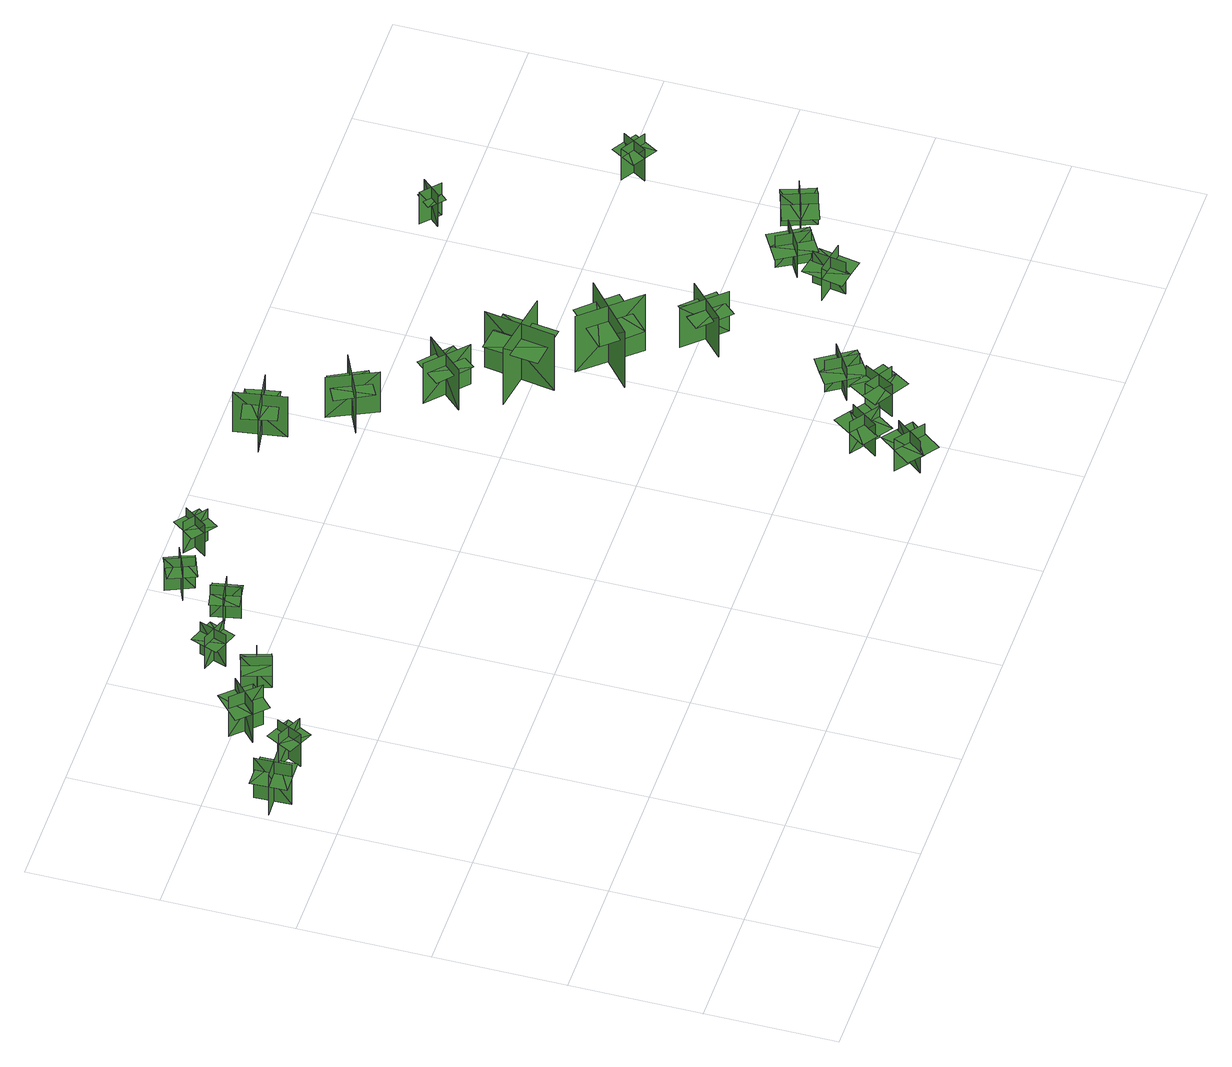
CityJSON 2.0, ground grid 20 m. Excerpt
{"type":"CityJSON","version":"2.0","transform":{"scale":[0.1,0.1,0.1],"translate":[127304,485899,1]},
"CityObjects":{
"tree1":{"type":"SolitaryVegetationObject","geometry":[{"type":"MultiSurface","lod":"1","boundaries":[[[0,1,2]],[[0,2,3]],[[4,5,6]],[[4,6,7]],[[8,9,10]],[[8,10,11]],[[8,11,12]],[[8,12,13]]]}]},
"tree2":{"type":"SolitaryVegetationObject","geometry":[{"type":"MultiSurface","lod":"1","boundaries":[[[14,15,16]],[[14,16,17]],[[18,19,20]],[[18,20,21]],[[22,23,24]],[[22,24,25]],[[22,25,26]],[[22,26,27]]]}]},
"tree3":{"type":"SolitaryVegetationObject","geometry":[{"type":"MultiSurface","lod":"1","boundaries":[[[28,29,30]],[[28,30,31]],[[32,33,34]],[[32,34,35]],[[36,37,38]],[[36,38,39]],[[36,39,40]],[[36,40,41]]]}]},
"tree4":{"type":"SolitaryVegetationObject","geometry":[{"type":"MultiSurface","lod":"1","boundaries":[[[42,43,44]],[[42,44,45]],[[46,47,48]],[[46,48,49]],[[50,51,52]],[[50,52,53]],[[50,53,54]],[[50,54,55]]]}]},
"tree5":{"type":"SolitaryVegetationObject","geometry":[{"type":"MultiSurface","lod":"1","boundaries":[[[56,57,58]],[[56,58,59]],[[60,61,62]],[[60,62,63]],[[64,65,66]],[[64,66,67]],[[64,67,68]],[[64,68,69]]]}]},
"tree6":{"type":"SolitaryVegetationObject","geometry":[{"type":"MultiSurface","lod":"1","boundaries":[[[70,71,72]],[[70,72,73]],[[74,75,76]],[[74,76,77]],[[78,79,80]],[[78,80,81]],[[78,81,82]],[[78,82,83]]]}]},
"tree7":{"type":"SolitaryVegetationObject","geometry":[{"type":"MultiSurface","lod":"1","boundaries":[[[84,85,86]],[[84,86,87]],[[88,89,90]],[[88,90,91]],[[92,93,94]],[[92,94,95]],[[92,95,96]],[[92,96,97]]]}]},
"tree8":{"type":"SolitaryVegetationObject","geometry":[{"type":"MultiSurface","lod":"1","boundaries":[[[98,99,100]],[[98,100,101]],[[102,103,104]],[[102,104,105]],[[106,107,108]],[[106,108,109]],[[106,109,110]],[[106,110,111]]]}]},
"tree9":{"type":"SolitaryVegetationObject","geometry":[{"type":"MultiSurface","lod":"1","boundaries":[[[112,113,114]],[[112,114,115]],[[116,117,118]],[[116,118,119]],[[120,121,122]],[[120,122,123]],[[120,123,124]],[[120,124,125]]]}]},
"tree10":{"type":"SolitaryVegetationObject","geometry":[{"type":"MultiSurface","lod":"1","boundaries":[[[126,127,128]],[[126,128,129]],[[130,131,132]],[[130,132,133]],[[134,135,136]],[[134,136,137]],[[134,137,138]],[[134,138,139]]]}]},
"tree11":{"type":"SolitaryVegetationObject","geometry":[{"type":"MultiSurface","lod":"1","boundaries":[[[140,141,142]],[[140,142,143]],[[144,145,146]],[[144,146,147]],[[148,149,150]],[[148,150,151]],[[148,151,152]],[[148,152,153]]]}]},
"tree12":{"type":"SolitaryVegetationObject","geometry":[{"type":"MultiSurface","lod":"1","boundaries":[[[154,155,156]],[[154,156,157]],[[158,159,160]],[[158,160,161]],[[162,163,164]],[[162,164,165]],[[162,165,166]],[[162,166,167]]]}]},
"tree13":{"type":"SolitaryVegetationObject","geometry":[{"type":"MultiSurface","lod":"1","boundaries":[[[168,169,170]],[[168,170,171]],[[172,173,174]],[[172,174,175]],[[176,177,178]],[[176,178,179]],[[176,179,180]],[[176,180,181]]]}]},
"tree14":{"type":"SolitaryVegetationObject","geometry":[{"type":"MultiSurface","lod":"1","boundaries":[[[182,183,184]],[[182,184,185]],[[186,187,188]],[[186,188,189]],[[190,191,192]],[[190,192,193]],[[190,193,194]],[[190,194,195]]]}]},
"tree15":{"type":"SolitaryVegetationObject","geometry":[{"type":"MultiSurface","lod":"1","boundaries":[[[196,197,198]],[[196,198,199]],[[200,201,202]],[[200,202,203]],[[204,205,206]],[[204,206,207]],[[204,207,208]],[[204,208,209]]]}]},
"tree16":{"type":"SolitaryVegetationObject","geometry":[{"type":"MultiSurface","lod":"1","boundaries":[[[210,211,212]],[[210,212,213]],[[214,215,216]],[[214,216,217]],[[218,219,220]],[[218,220,221]],[[218,221,222]],[[218,222,223]]]}]},
"tree17":{"type":"SolitaryVegetationObject","geometry":[{"type":"MultiSurface","lod":"1","boundaries":[[[224,225,226]],[[224,226,227]],[[228,229,230]],[[228,230,231]],[[232,233,234]],[[232,234,235]],[[232,235,236]],[[232,236,237]]]}]},
"tree18":{"type":"SolitaryVegetationObject","geometry":[{"type":"MultiSurface","lod":"1","boundaries":[[[238,239,240]],[[238,240,241]],[[242,243,244]],[[242,244,245]],[[246,247,248]],[[246,248,249]],[[246,249,250]],[[246,250,251]]]}]},
"tree19":{"type":"SolitaryVegetationObject","geometry":[{"type":"MultiSurface","lod":"1","boundaries":[[[252,253,254]],[[252,254,255]],[[256,257,258]],[[256,258,259]],[[260,261,262]],[[260,262,263]],[[260,263,264]],[[260,264,265]]]}]},
"tree20":{"type":"SolitaryVegetationObject","geometry":[{"type":"MultiSurface","lod":"1","boundaries":[[[266,267,268]],[[266,268,269]],[[270,271,272]],[[270,272,273]],[[274,275,276]],[[274,276,277]],[[274,277,278]],[[274,278,279]]]}]},
"tree21":{"type":"SolitaryVegetationObject","geometry":[{"type":"MultiSurface","lod":"1","boundaries":[[[280,281,282]],[[280,282,283]],[[284,285,286]],[[284,286,287]],[[288,289,290]],[[288,290,291]],[[288,291,292]],[[288,292,293]]]}]},
"tree22":{"type":"SolitaryVegetationObject","geometry":[{"type":"MultiSurface","lod":"1","boundaries":[[[294,295,296]],[[294,296,297]],[[298,299,300]],[[298,300,301]],[[302,303,304]],[[302,304,305]],[[302,305,306]],[[302,306,307]]]}]},
"tree23":{"type":"SolitaryVegetationObject","geometry":[{"type":"MultiSurface","lod":"1","boundaries":[[[308,309,310]],[[308,310,311]],[[312,313,314]],[[312,314,315]],[[316,317,318]],[[316,318,319]],[[316,319,320]],[[316,320,321]]]}]}
},
"vertices":[
[40,679,2],[38,734,2],[38,734,79],[40,679,79],[65,706,2],[10,704,2],[10,704,79],[65,706,79],[65,706,57],[65,733,57],[9,732,57],[10,704,57],[11,677,57],[66,678,57],
[137,729,2],[118,689,2],[118,689,64],[137,729,64],[109,719,2],[149,700,2],[149,700,64],[109,719,64],[109,719,46],[99,699,46],[139,680,46],[149,700,46],[159,720,46],[119,739,46],
[147,804,2],[184,764,2],[184,764,79],[147,804,79],[145,768,2],[186,806,2],[186,806,79],[145,768,79],[145,768,57],[164,748,57],[204,785,57],[186,806,57],[167,826,57],[126,788,57],
[233,788,2],[275,801,2],[275,801,63],[233,788,63],[260,774,2],[246,816,2],[246,816,63],[260,774,63],[260,774,46],[281,781,46],[267,823,46],[246,816,46],[225,809,46],[238,767,46],
[269,876,2],[311,861,2],[311,861,63],[269,876,63],[282,849,2],[297,891,2],[297,891,63],[282,849,63],[282,849,46],[302,842,46],[318,883,46],[297,891,46],[276,898,46],[261,857,46],
[397,882,2],[354,874,2],[354,874,63],[397,882,63],[373,899,2],[381,856,2],[381,856,63],[373,899,63],[373,899,46],[351,895,46],[359,852,46],[381,856,46],[403,860,46],[395,903,46],
[422,936,2],[405,977,2],[405,977,63],[422,936,63],[434,963,2],[393,946,2],[393,946,63],[434,963,63],[434,963,46],[425,984,46],[384,967,46],[393,946,46],[401,926,46],[442,942,46],
[514,977,2],[488,942,2],[488,942,63],[514,977,63],[485,973,2],[520,947,2],[520,947,63],[485,973,63],[485,973,46],[472,956,46],[507,929,46],[520,947,46],[534,964,46],[498,991,46],
[975,28,4],[975,28,66],[933,60,66],[933,60,4],[939,24,4],[939,24,66],[971,65,66],[971,65,4],[934,17,45],[956,1,45],[995,52,45],[974,68,45],[952,85,45],[913,34,45],
[947,130,5],[947,130,67],[991,99,67],[991,99,5],[983,136,5],[983,136,67],[953,94,67],[953,94,5],[987,142,47],[965,158,47],[928,105,47],[950,90,47],[972,74,47],[1009,127,47],
[712,931,2],[788,943,2],[788,943,80],[712,931,80],[754,900,2],[754,900,80],[742,977,80],[742,977,2],[718,932,59],[724,906,59],[783,919,59],[778,944,59],[773,969,59],[713,957,59],
[805,860,4],[838,789,4],[838,789,82],[805,860,82],[787,810,4],[787,810,82],[858,843,82],[858,843,4],[807,853,61],[784,842,61],[813,788,61],[835,800,61],[858,812,61],[830,865,61],
[1065,141,4],[1065,141,66],[1038,95,66],[1038,95,4],[1073,106,4],[1073,106,66],[1029,132,66],[1029,132,4],[1080,102,46],[1094,125,46],[1039,158,46],[1025,135,46],[1011,112,46],[1066,79,46],
[872,736,4],[929,683,4],[929,683,82],[872,736,82],[874,684,4],[874,684,82],[927,741,82],[927,741,4],[877,732,61],[860,712,61],[907,672,61],[923,692,61],[940,712,61],[894,751,61],
[1049,165,5],[1049,165,67],[1093,194,67],[1093,194,5],[1057,200,5],[1057,200,67],[1085,157,67],[1085,157,5],[1052,207,47],[1030,192,47],[1065,138,47],[1087,153,47],[1110,168,47],[1075,221,47],
[953,567,2],[970,675,2],[970,675,111],[953,567,111],[1012,610,2],[1012,610,111],[905,628,111],[905,628,2],[955,577,82],[990,572,82],[1001,657,82],[965,661,82],[929,665,82],[919,581,82],
[1071,545,1],[988,474,1],[988,474,110],[1071,545,110],[998,550,1],[998,550,110],[1069,468,110],[1069,468,1],[1064,539,81],[1039,565,81],[977,508,81],[1001,481,81],[1026,455,81],[1088,512,81],
[1137,365,5],[1085,422,5],[1085,422,82],[1137,365,82],[1139,417,5],[1139,417,82],[1082,364,82],[1082,364,5],[1133,370,62],[1151,388,62],[1108,431,62],[1090,413,62],[1072,394,62],[1115,351,62],
[1289,250,2],[1289,250,64],[1237,259,64],[1237,259,2],[1259,230,2],[1259,230,64],[1268,281,64],[1268,281,2],[1258,222,44],[1284,217,44],[1295,280,44],[1269,285,44],[1243,290,44],[1231,227,44],
[1270,305,4],[1270,305,66],[1316,332,66],[1316,332,4],[1280,340,4],[1280,340,66],[1306,295,66],[1306,295,4],[1276,346,46],[1253,333,46],[1286,278,46],[1308,291,46],[1331,305,46],[1299,360,46],
[1383,308,2],[1383,308,64],[1365,358,64],[1365,358,2],[1350,324,2],[1350,324,64],[1399,341,64],[1399,341,2],[1343,321,44],[1352,296,44],[1412,318,44],[1403,343,44],[1394,368,44],[1334,347,44],
[1222,820,5],[1246,847,5],[1246,847,67],[1222,820,67],[1246,821,5],[1246,821,67],[1219,846,67],[1219,846,5],[1245,822,47],[1255,833,47],[1234,853,47],[1223,842,47],[1213,831,47],[1235,811,47],
[1421,575,9],[1383,598,9],[1383,598,70],[1421,575,70],[1414,603,9],[1391,566,9],[1391,566,70],[1414,603,70],[1414,603,53],[1395,615,53],[1372,577,53],[1391,566,53],[1410,554,53],[1433,592,53]
]}
